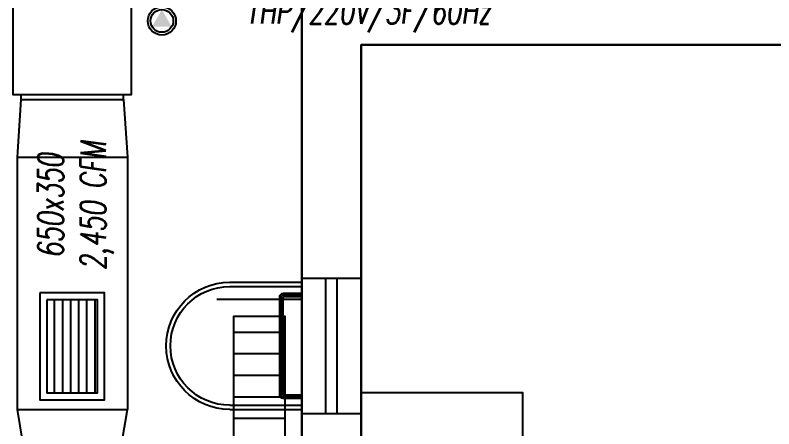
# Model space of a CAD drawing. Extents: x 226317 to 226469, y 8188101 to 8188260.
# Drawn here: x 226394.039 to 226398.508, y 8188238.296 to 8188240.735 of the extents above; entities that cross this region are included whole.
import ezdxf
from ezdxf import colors
from ezdxf.entities.mleader import LeaderData, LeaderLine
from ezdxf.math import Vec2, Vec3

# ---------------------------------------------------------------- set-up
doc = ezdxf.new("R2010")
doc.units = 0
doc.header["$LTSCALE"] = 15
doc.linetypes.add('HIDDEN', pattern=[0.375, 0.25, -0.125])
doc.layers.get('0').update_dxf_attribs({"color": 250})
for name, color, linetype in [('A-BARANDAS', 250, 'Continuous'), ('A-SANITARIOS', 250, 'Continuous'), ('A_20_Barandas', 250, 'Continuous'), ('DESAGUE', 250, 'Continuous'), ('L12 Texto', 12, 'Continuous'), ('L3 Equipos y Ductos', 160, 'Continuous'), ('L4 Linea mediana', 191, 'Continuous'), ('L6 Linea fina', 141, 'Continuous')]:
    doc.layers.add(name, color=color, linetype=linetype)
doc.layers.add('A-MUROS', color=252, linetype='Continuous', lineweight=30)
doc.layers.add('Pavco', color=250, linetype='Continuous', lineweight=0)
doc.styles.add('JNV ING', font='romans.shx', dxfattribs={"width": 0.7, "oblique": 8, "height": 0.15})

# ---------------------------------------------------------------- blocks, each defined once
blk = doc.blocks.new('A$C59BA0E3C')
at = {"layer": 'A-BARANDAS', "ltscale": 0.5}
for points in [[(-0.3756, 0.4242), (-0.3756, 0.0004)], [(-0.3506, 0.4242), (-0.3506, 0.0004)], [(0.3494, 0.4242), (0.3494, 0.0004)], [(0.3744, 0.4242), (0.3744, 0.0004)]]:
    blk.add_lwpolyline(points, dxfattribs=at)
for radius in [0.375, 0.35]:
    blk.add_arc((-0.0006, 0.4242), radius, 0, 180, dxfattribs=at)
blk = doc.blocks.new('ESCALERA')
at = {"layer": 'A_20_Barandas', "linetype": 'Continuous', "ltscale": 0.3}
for p, q in [((-0.31, 0), (-0.31, 0.11)), ((-0.3, 0), (-0.3, 0.11)), ((0.29, 0.13), (-0.29, 0.13)), ((0.29, 0.12), (-0.29, 0.12)), ((-0.29, 0), (-0.29, 0.11)), ((0.29, 0.11), (-0.29, 0.11)), ((0.29, 0), (0.29, 0.11)), ((0.3, 0), (0.3, 0.11)), ((0.31, 0), (0.31, 0.11))]:
    blk.add_line(p, q, dxfattribs=at)
for centre, radius, start, end in [((-0.29, 0.11), 0.02, 90, 180), ((-0.29, 0.11), 0.01, 90, 180), ((0.29, 0.11), 0.02, 0, 90), ((0.29, 0.11), 0.01, 0, 90)]:
    blk.add_arc(centre, radius, start, end, dxfattribs=at)
blk = doc.blocks.new('BOMBAS-28.02.2025')
at = {"layer": 'DESAGUE'}
h = blk.add_hatch(dxfattribs=at)
h.set_pattern_fill('ANSI31', color=256, scale=0.04, angle=135)
h.set_pattern_definition([(180, (-2995.80736, -962.81477), (-4e-17, -0.127), [])])
h.paths.add_polyline_path([(6.11, -3.95), (5.81, -3.95), (5.81, -8.75), (6.11, -8.75)])
at = {"layer": 'A-SANITARIOS', "elevation": 0}
for points in [[(6.56, -4.525), (6.21, -4.525), (6.21, -3.725), (6.56, -3.725)], [(6.4165, -4.525), (6.3528, -4.525), (6.3528, -3.725), (6.4165, -3.725)]]:
    blk.add_lwpolyline(points, close=True, dxfattribs=at)
at = {"layer": 'A-SANITARIOS', "transparency": 33554559}
blk.add_lwpolyline([(6.56, -4.4), (7.51, -4.4), (7.51, -5.7), (6.56, -5.7)], close=True, dxfattribs=at)
at = {"layer": 'DESAGUE', "linetype": 'HIDDEN', "elevation": 0}
blk.add_lwpolyline([(6.21, -3.85), (6.21, -8.85), (5.71, -8.85), (5.71, -3.85)], close=True, dxfattribs=at)
at = {"layer": 'DESAGUE', "elevation": 0}
blk.add_lwpolyline([(5.81, -8.75), (5.81, -3.95), (6.11, -3.95), (6.11, -8.75)], close=True, dxfattribs=at)
at = {"xscale": -1, "rotation": 90}
blk.add_blockref('A$C59BA0E3C', (6.2104, -4.125, 0), dxfattribs=at)
at = {"layer": 'Pavco', "xscale": -1, "rotation": 90}
blk.add_blockref('ESCALERA', (6.2101, -4.125), dxfattribs=at)
blk = doc.blocks.new('REJ 55x30')
at = {"layer": 'L6 Linea fina', "ltscale": 0.7}
h = blk.add_hatch(dxfattribs=at)
h.set_pattern_fill('ANSI31', color=256, scale=0.015, angle=45)
h.set_pattern_definition([(90, (-1791.153135, -553.6559), (-0.047625, 0), [])])
h.paths.add_polyline_path([(0.04, 0.59), (0.04, 0.04), (0.34, 0.04), (0.34, 0.59)])
at = {"layer": 'L4 Linea mediana', "ltscale": 0.7}
for points in [[(0, 0.63), (0, 0), (0.38, 0), (0.38, 0.63)], [(0.04, 0.59), (0.04, 0.04), (0.34, 0.04), (0.34, 0.59)]]:
    blk.add_lwpolyline(points, close=True, dxfattribs=at)
blk = doc.blocks.new('PTO ELECT')
at = {"layer": 'L4 Linea mediana', "ltscale": 1.5}
blk.add_circle((-0.6859, 0.0891), 0.0833, dxfattribs=at)
at = {"layer": 'L6 Linea fina', "ltscale": 1.5}
blk.add_circle((-0.6859, 0.0891), 0.0671, dxfattribs=at)
blk.add_solid([(-0.6278, 0.0555), (-0.744, 0.0555), (-0.6278, 0.0555), (-0.6859, 0.1562)], dxfattribs=at)
blk = doc.blocks.new('A$C9a7b12d3')
at = {"layer": 'L3 Equipos y Ductos'}
blk.add_lwpolyline([(2.373, -7.1917), (2.373, -8.0417), (3.073, -8.0417), (3.073, -7.1917)], close=True, dxfattribs=at)
for points in [[(2.421, -8.0417), (2.421, -8.0717), (3.025, -8.0717), (3.025, -8.0417)], [(2.421, -8.0717), (2.398, -8.4113)], [(3.025, -8.0717), (3.048, -8.4113)], [(2.398, -8.4113), (2.398, -9.8994)], [(3.048, -8.4113), (3.048, -9.8994)], [(2.398, -9.8994), (3.048, -9.8994)], [(2.398, -9.8994), (2.448, -10.1994), (2.448, -15.8883), (2.998, -15.8883), (2.998, -10.1994), (3.048, -9.8994)]]:
    blk.add_lwpolyline(points, dxfattribs=at)
blk.add_blockref('PTO ELECT', (3.9373, -7.6979), dxfattribs=at)
at = {"layer": 'L6 Linea fina'}
blk.add_blockref('REJ 55x30', (2.533, -9.8422), dxfattribs=at)
at = {"layer": 'L12 Texto', "ltscale": 1.5, "insert": (2.5212, -9.6957), "char_height": 0.15, "attachment_point": 1, "rotation": 90, "style": 'JNV ING'}
blk.add_mtext_dynamic_manual_height_columns('\\pxqc;650x350\\P2,450 CFM', width=1.994855, gutter_width=0.75, heights=[0], dxfattribs=at)
at = {"layer": 'L6 Linea fina'}
ml = blk.add_multileader_mtext('Standard', dxfattribs=at)
ml.set_content('{\\LECG-03\\P}EXTRACTOR CENTRÍFUGO\\P2,450 CFM Y 1" C.A.\\P1HP/220V/3F/60Hz', color=12, style='JNV ING')
ml.set_leader_properties(color=256, linetype='ByLayer', lineweight=-1)
ml.build(insert=Vec2(0, 0))
ml.multileader.update_dxf_attribs({"dogleg_length": 0.05, "arrow_head_size": 0.15})
ctx = ml.context
ctx.base_point, ctx.char_height, ctx.arrow_head_size, ctx.landing_gap_size, ctx.plane_origin = Vec3(3.6619, -6.8262), 0.15, 0.15, 0.07, Vec3(3.073, -7.4292)
notes = []
notes.append((ctx, [(0, (1, 1, 0), (3.6119, -6.8262), (1, 0), 0.05, [(0, [(3.073, -7.4292)], 0, [])])]))
ctx.mtext.insert, ctx.mtext.flow_direction = Vec3(3.7319, -6.7262), 5
for ctx, leaders in notes:
    for number, flags, end, landing, length, lines in leaders:
        leader = LeaderData()
        leader.index, (leader.has_last_leader_line, leader.has_dogleg_vector, leader.attachment_direction) = number, flags
        leader.last_leader_point, leader.dogleg_vector, leader.dogleg_length = Vec3(end), Vec3(landing), length
        for number, points, colour, breaks in lines:
            line = LeaderLine()
            line.index, line.vertices, line.color, line.breaks = number, Vec3.list(points), colors.encode_raw_color(colour), breaks
            leader.lines.append(line)
        ctx.leaders.append(leader)

msp = doc.modelspace()

# ---------------------------------------------------------------- linework, layer by layer
at = {"transparency": 33554559}
msp.add_lwpolyline([(226404.0271, 8188236.735), (226404.0271, 8188240.56), (226396.0775, 8188240.56), (226396.0775, 8188236.735)], close=True, dxfattribs=at)
at = {"layer": 'A-MUROS'}
msp.add_lwpolyline([(226392.0515, 8188247.9096), (226395.6771, 8188247.9096), (226395.6771, 8188243.0599), (226393.0515, 8188243.0598), (226393.0515, 8188242.9098), (226398.3771, 8188242.9096), (226398.3771, 8188240.91), (226395.7271, 8188240.91), (226395.7271, 8188232.0596), (226389.8671, 8188232.0596), (226389.8671, 8188242.9097), (226392.0515, 8188242.9101), (226392.0515, 8188245.11), (226394.6771, 8188245.11), (226394.6771, 8188245.2594)], dxfattribs=at)
msp.add_lwpolyline([(226404.0271, 8188240.56), (226404.0271, 8188232.0596), (226396.0776, 8188232.0596), (226396.0775, 8188240.56)], close=True, dxfattribs=at)
at = {"layer": 'L3 Equipos y Ductos'}
msp.add_lwpolyline([(226394.0496, 8188239.8983), (226394.6996, 8188239.8983)], dxfattribs=at)

# ---------------------------------------------------------------- block references
msp.add_blockref('BOMBAS-28.02.2025', (226389.5171, 8188242.9096))
msp.add_blockref('A$C9a7b12d3', (226391.6515, 8188248.3096), dxfattribs=at)

doc.saveas('drawing.dxf')
